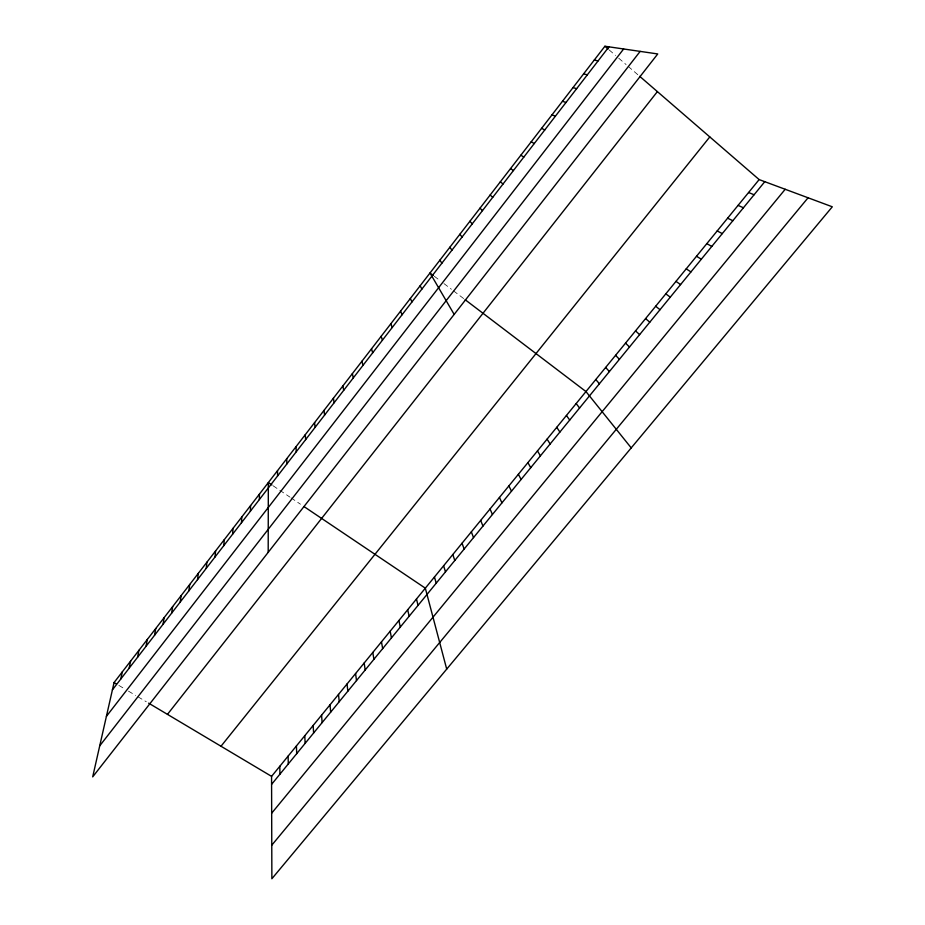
<?xml version="1.0" encoding="UTF-8"?>
<svg xmlns="http://www.w3.org/2000/svg" width="925" height="925" viewBox="0 0 925 925"><rect width="100%" height="100%" fill="white"/><g stroke="black" fill="none" stroke-linecap="round" stroke-linejoin="round"><path stroke-width="0.69" stroke-dasharray="4.62 3.47" d="M118.862 685.413L124.852 688.986M128.436 691.125L135.593 695.392M137.975 696.803L146.277 701.751M273.118 485.798L289.826 497.037M291.005 497.835L300.475 504.206M434.299 276.251L440.728 281.142M443.931 283.57L451.388 289.248M453.504 290.855L464.096 298.902M609.159 49.927L615.53 55.431M618.698 58.171L626.086 64.565M628.191 66.38L638.666 75.434"/><path stroke-width="1.39" d="M268.192 552.341L268.331 482.572L271.915 484.989M259.335 499.604L259.439 494.1M250.386 511.178L250.594 505.559M241.483 522.717L241.783 516.982M232.614 534.199L233.019 528.348M223.792 545.634L224.278 539.668M214.993 557.012L215.583 550.942M206.24 568.355L206.923 562.169M197.534 579.64L198.308 573.35M188.85 590.878L189.718 584.473M180.213 602.059L181.173 595.561M171.611 613.206L172.651 606.592M163.043 624.294L164.176 617.588M154.51 635.348L155.735 628.526M146.023 646.344L147.329 639.429M137.559 657.293L138.958 650.275M129.142 668.208L130.622 661.086M120.747 679.066L122.32 671.839M114.064 682.558L92.697 776.873L657.744 53.951L604.915 46.25L114.064 682.558L116.457 683.991M112.399 689.877L608.951 46.84M106.41 716.355L623.635 48.979M99.727 745.839L640.158 51.384M167.46 714.366L657.386 91.61M220.994 746.255L709.799 136.923M271.568 776.364L759.147 179.589L832.303 206.795L271.869 878.75L271.568 776.364L148.636 703.15M271.592 784.354L764.778 181.682M271.673 813.191L785.198 189.278M271.777 845.196L808.068 197.788M594.232 60.102L598.128 60.853M583.594 73.884L587.352 74.798M573.014 87.598L576.633 88.673M562.481 101.253L565.973 102.49M748.591 192.516L754.083 194.747M552.005 114.839L555.358 116.238M738.081 205.385L743.434 207.767M541.564 128.367L544.79 129.916M727.617 218.196L732.843 220.705M717.199 230.938L722.286 233.597M531.181 141.826L534.28 143.525M706.827 243.633L711.788 246.432M696.502 256.271L701.335 259.208M520.856 155.215L523.816 157.077M686.223 268.851L690.94 271.915M304.013 506.576L425.327 588.173L446.706 669.122M675.99 281.373L680.58 284.576M510.565 168.547L513.41 170.558M665.815 293.838L670.267 297.168M433.224 275.43L430.009 272.991L454.163 314.408M465.148 299.712L585.964 391.564L631.22 447.897M500.333 181.82L503.05 183.983M655.675 306.244L660.011 309.713M645.581 318.593L649.789 322.189M604.915 46.25L608.095 49.002M639.718 76.336L759.147 179.589M490.146 195.025L492.736 197.337M635.533 330.896L639.626 334.619M625.531 343.14L629.497 346.991M480.006 208.171L482.468 210.634M615.576 355.327L619.426 359.305M605.655 367.456L609.39 371.561M469.912 221.26L472.247 223.862M595.793 379.539L599.4 383.771M459.864 234.279L462.084 237.031M576.183 403.543L579.559 408.017M449.862 247.241L451.955 250.143M566.435 415.464L569.707 420.054M556.746 427.327L559.891 432.044M439.907 260.145L441.884 263.186M547.091 439.144L550.132 443.977M537.471 450.914L540.408 455.863M527.909 462.627L530.719 467.692M420.147 285.767L421.881 289.097M518.382 474.282L521.087 479.474M508.889 485.903L511.49 491.198M410.33 298.498L411.949 301.955M499.442 497.465L501.94 502.876M490.042 508.97L492.424 514.497M400.56 311.158L402.063 314.766M480.676 520.428L482.954 526.071M471.345 531.84L473.519 537.598M390.824 323.773L392.223 327.508M462.061 543.206L464.13 549.068M381.146 336.318L382.43 340.192M452.822 554.526L454.788 560.492M443.618 565.788L445.48 571.858M371.515 348.817L372.671 352.818M434.449 577.003L436.218 583.189M361.918 361.247L362.97 365.387M416.481 598.995L418.042 605.389M407.682 609.772L409.139 616.27M352.367 373.631L353.304 377.897M398.906 620.513L400.282 627.104M390.177 631.197L391.448 637.892M342.863 385.956L343.695 390.35M381.47 641.846L382.661 648.633M333.393 398.224L334.122 402.745M372.81 652.449L373.897 659.328M364.184 663.005L365.178 669.989M323.97 410.434L324.594 415.094M355.593 673.527L356.495 680.603M347.037 684.003L347.846 691.172M314.592 422.598L315.101 427.373M338.515 694.432L339.232 701.693M330.028 704.815L330.664 712.169M305.262 434.704L305.666 439.606M321.576 715.164L322.12 722.61M313.159 725.466L313.61 733.005M295.965 446.752L296.266 451.77M304.776 735.733L305.134 743.365M286.704 458.742L286.9 463.887M296.416 745.955L296.705 753.678M288.103 756.13L288.299 763.946M277.5 470.686L277.593 475.959M279.812 766.27L279.928 774.167"/></g></svg>
